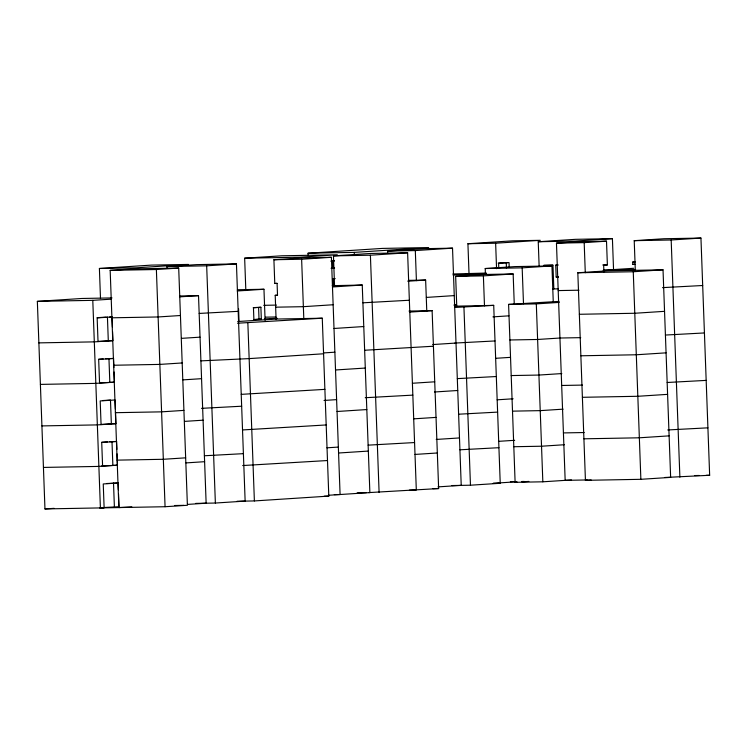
<?xml version="1.0" encoding="UTF-8"?>
<svg xmlns="http://www.w3.org/2000/svg" width="747" height="747" viewBox="0 0 747 747"><rect width="100%" height="100%" fill="white"/><g stroke="black" fill="none" stroke-linecap="round" stroke-linejoin="round"><path stroke-width="1.12" d="M308.035 253.233L382.464 248.406L428.657 247.565L354.237 252.383L308.035 253.233L308.119 255.549M244.652 258.201L281.862 255.791L337.299 254.774L300.089 257.192L244.652 258.201L245.838 290.602M467.921 243.727L512.573 240.833L540.296 240.319L495.634 243.214L467.921 243.727L469.023 273.813M99.398 268.481L151.492 265.101L188.449 264.429L136.356 267.809L99.398 268.481L100.5 298.567M387.674 253.326L387.6 251.085L424.81 248.667L452.523 248.163L461.226 485.373L437.966 486.885M539.129 266.044L538.242 241.739L575.451 239.329L612.409 238.648L613.558 269.891M167.011 268.332L166.945 266.548L196.713 264.625L236.444 263.896L245.137 501.106L215.369 503.039L195.733 503.403M131.817 506.849L118.876 507.577L110.173 270.367L132.499 268.911L178.701 268.07L187.394 505.28L165.068 506.727L44.96 508.931L37.35 301.368L82.002 298.473L112.031 297.922M276.101 319.613L275.213 295.326L277.52 295.289L277.09 283.421L274.775 283.468L273.906 259.741L303.674 257.818L331.397 257.304L340.09 494.523L334.32 494.626M334.553 285.97L333.451 255.885L370.661 253.466L407.619 252.794L416.312 490.004L409.384 490.135M387.6 251.085L415.313 250.572L452.523 248.163M612.409 238.648L575.199 241.066L538.242 241.739M273.906 259.741L301.629 259.237L331.397 257.304M166.945 266.548L206.676 265.82L236.444 263.896M333.451 255.885L370.4 255.203L407.619 252.794M587.105 479.947L565.162 480.358L556.459 243.139L578.794 241.692L606.508 241.178L607.376 264.905L603.66 265.148L603.903 271.927M110.173 270.367L156.375 269.518L178.701 268.07M556.459 243.139L584.182 242.626L606.508 241.178M635.342 271.17L634.222 240.674L663.999 238.741L700.947 238.069L709.65 475.279L664.867 477.482M330.818 261.142L334.161 260.918M634.222 240.674L671.179 239.992L700.947 238.069M331.08 268.257L334.423 268.042M498.156 263.14L508.109 262.58M485.429 274.317L485.214 268.528L514.982 266.595L551.94 265.923L553.256 301.797M332.583 278.855L334.815 278.715M555.74 265.157L557.972 265.017L555.74 265.157L556.179 277.016L558.373 276.978M274.775 283.468L277.072 283.318M485.214 268.528L522.172 267.856L551.94 265.923M635.099 264.391L632.784 264.438L632.7 262.066L634.931 261.917M452.897 273.99L486.334 273.057M486.418 273.533L453.093 275.055M632.784 264.438L635.015 264.289M456.762 306.373L455.661 276.39L485.438 274.457L513.152 273.953L514.253 303.936M37.35 301.368L92.787 300.35L111.107 299.164M237.21 290.985L263.962 289.257L265.101 320.388M332.247 285.681L362.248 285.027L369.868 492.59L328.643 495.261M455.661 276.39L483.384 275.886L513.152 273.953M407.778 281.217L425.641 280.06L426.78 311.191M179.915 296.848L198.515 295.644L206.135 503.207L187.525 504.412M332.48 286.96L362.248 285.027M603.268 270.255L633.773 268.276M577.823 272.767L607.591 270.834L663.028 269.816L670.638 477.38L640.87 479.313L585.433 480.33L577.823 272.767L633.26 271.749L663.028 269.816M556.179 277.016L558.411 276.876M275.213 295.326L277.501 295.177M97.119 317.69L106.279 317.101M253.261 307.671L257.519 307.4M112.414 327.102L112.041 316.943L97.157 317.905L98.025 341.622M260.89 307.288L253.448 307.764L253.887 319.632L261.329 319.146L260.89 307.288L258.583 307.325L259.013 319.193L253.7 319.529M426.36 297.418L454.269 295.607M333.134 304.748L303.366 306.681L275.652 307.185M238.181 311.34L199.169 313.432M409.356 300.238L362.902 302.815M180.438 315.514L158.112 316.961L111.919 317.802M702.694 285.513L662.524 287.632M454.092 305.355L456.417 305.206M454.465 306.195L493.711 305.364L500.229 483.281L470.461 485.205L451.982 485.55M277.118 318.25L264.317 318.922M237.705 321.537L276.082 319.053L322.274 318.203L328.801 496.111L254.382 500.938L237.051 501.256M454.699 307.465L493.711 305.364M571.455 479.947L542.836 481.806L515.113 482.31L508.595 304.402L559.027 301.396M409.795 312.097L432.121 310.649L438.638 488.557L368.71 492.609M508.595 304.402L536.309 303.889L559.214 302.404M237.462 323.218L322.274 318.203M97.988 341.416L112.909 340.66L112.582 331.621M112.629 340.679L94.309 341.865L38.872 342.882M492.917 316.877L508.95 315.832M181.437 338.363L200.047 337.158M334.002 328.475L363.77 326.542M664.55 311.331L634.782 313.264L579.345 314.282M98.641 359.204L103.217 358.905M105.514 358.756L113.563 358.448L113.899 367.487M113.563 358.448L98.679 359.419L99.547 383.136M432.746 344.554L456.006 343.05M495.009 340.949L454.848 343.069M323.423 352.939L334.871 352.192M433.419 346.235L364.648 350.259M560.511 337.989L537.616 339.474L509.902 339.978M182.175 362.958L159.849 364.405L113.656 365.246M323.582 353.779L249.162 358.607L200.915 360.876M704.43 332.947L665.418 335.048M99.51 382.922L114.431 382.175L114.067 372.006M114.151 382.193L95.831 383.379L40.394 384.397M495.588 358.317L510.472 357.346M182.959 379.878L201.569 378.673M335.524 369.98L365.292 368.056M666.072 352.845L636.304 354.769L580.867 355.787M102.451 400.569L110.472 400.047L111.34 423.773L101.032 424.436M496.316 376.525L457.313 378.626M412.4 383.258L434.726 381.81M561.819 373.575L538.923 375.059L511.2 375.564M324.889 389.364L241.225 394.36M434.483 391.998L457.743 390.494M324.021 400.448L336.617 399.636M241.664 406.219L201.494 408.348M412.839 395.126L365.227 397.721M183.921 410.392L161.595 411.849L115.393 412.689M706.167 380.391L667.164 382.492M115.673 423.708L97.353 424.894L41.916 425.911M497.11 399.822L513.142 398.786M184.481 421.392L203.091 420.188M337.046 411.494L366.814 409.561M667.594 394.36L637.826 396.283L582.389 397.301M497.623 412.111L458.611 414.212M413.707 418.843L436.033 417.396M563.126 409.151L540.221 410.635L512.507 411.149M326.196 424.95L242.532 429.945M101.685 442.233L107.409 441.86M109.697 441.71L116.607 441.477L116.896 449.386M116.607 441.477L101.723 442.439L102.591 466.165M436.229 439.441L459.48 437.938M326.906 447.817L338.354 447.079M243.401 453.662L204.389 455.763M414.576 442.56L368.122 445.147M185.658 457.836L163.332 459.284L117.139 460.133M101.415 466.025L117.475 465.194L117.064 453.905M117.195 465.213L98.875 466.408L43.438 467.426M498.632 441.337L514.664 440.3M707.913 427.835L667.743 429.955M186.003 462.907L204.613 461.693M338.568 453.009L368.336 451.076M669.116 435.865L639.348 437.798L583.911 438.816M498.931 447.696L459.919 449.797M415.005 454.428L437.34 452.981M564.433 444.736L541.528 446.22L513.815 446.725M327.494 460.535L242.682 465.549M106.644 483.524L118.129 482.992L118.381 489.771M118.129 482.992L103.245 483.953L104.113 507.68L100.397 507.913L92.787 300.35M44.96 508.931L54.12 508.343M118.549 494.29L119.006 506.709L99.5 507.764L104.113 507.68M493.281 483.3L516.186 481.815M515.113 482.31L517.41 482.16M521.985 481.862L528.857 481.423M585.433 480.33L591.157 479.957M334.357 260.871L332.508 260.899L332.77 268.014L334.619 267.986M632.7 262.066L635.006 262.02M552.892 265.11L543.732 265.381L552.967 265.213L553.835 288.93M602.754 264.989L607.376 264.905M603.296 270.311L635.632 269.714M335.011 278.659L333.162 278.687L333.423 285.812M408.32 280.377L425.641 280.06M237.397 289.743L263.962 289.257M552.687 288.949L558.457 288.846M180.046 295.98L198.515 295.644M558.205 290.583L578.99 290.2M263.71 305.327L276.418 305.093M454.185 304.701L456.492 304.664M409.02 311.069L432.121 310.649M109.734 316.98L112.041 316.943M265.39 317.167L275.886 316.98M259.013 319.193L261.329 319.146M559.942 338.027L580.727 337.644M561.679 385.471L582.473 385.088M111.34 423.773L115.953 423.689L115.542 412.391M563.425 432.915L584.21 432.532M694.635 475.559L699.257 475.475M706.186 475.344L709.65 475.279M510.369 481.703L516.14 481.6M521.92 481.498L524.226 481.451M493.3 483.402L500.229 483.281M432.868 488.669L438.638 488.557M357.159 492.824L366.394 492.656M324.179 496.195L328.801 496.111M174.695 505.514L183.93 505.346M671.179 239.992L679.882 477.212M633.26 271.749L640.87 479.313M584.182 242.626L585.284 272.72M536.309 303.889L542.836 481.806M522.172 267.856L523.488 303.721M509.202 267.193L509.034 262.561L498.613 263.233L498.781 267.874M506.261 262.608L506.466 268.257M495.634 243.214L496.568 268.677M483.384 275.886L484.486 305.859M463.943 307.297L470.461 485.205M415.313 250.572L416.415 280.657M370.4 255.203L379.102 492.422M354.237 252.383L354.321 254.699M301.629 259.237L303.786 318.25M247.855 323.031L254.382 500.938M238.564 308.735L239.003 320.594M206.676 265.82L215.369 503.039M156.375 269.518L165.068 506.727M115.421 409.001L115.085 399.962L100.201 400.934L101.069 424.651M107.428 317.027L108.296 340.744M108.95 358.532L109.818 382.259M111.994 441.561L112.862 465.288M113.516 483.076L114.384 506.793"/></g></svg>
